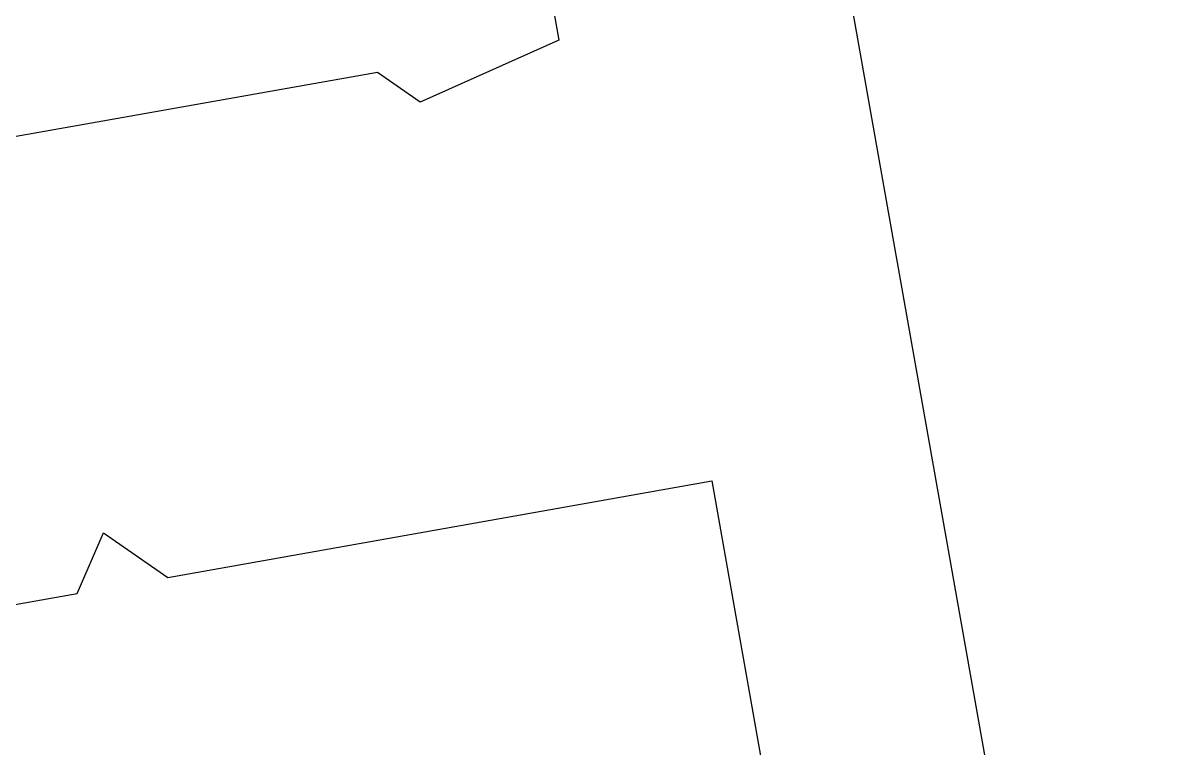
# Model space of a CAD drawing. Header units: millimetres. Extents: x -65527 to 8894748, y -37603 to 223697.
# Drawn here: x -31370.56 to -31362.98, y 101134.39 to 101139.19 of the extents above; entities that cross this region are included whole.
import ezdxf

# ---------------------------------------------------------------- set-up
doc = ezdxf.new("R2010")
doc.units = ezdxf.units.MM
doc.header["$LTSCALE"] = 10
doc.layers.add('Архитектура', color=251, linetype='Continuous')

msp = doc.modelspace()

# ---------------------------------------------------------------- linework, layer by layer
at = {"layer": 'Архитектура', "lineweight": 25, "transparency": 33554684}
for points in [[(-31363.5173, 101130.5307), (-31380.7946, 101228.0124), (-31381.9252, 101228.8026), (-31443.0107, 101217.976)], [(-31363.5173, 101130.5307), (-31380.7946, 101228.0124), (-31381.9252, 101228.8026), (-31443.0107, 101217.976)], [(-31363.5173, 101130.5307), (-31380.7946, 101228.0124), (-31381.9252, 101228.8026), (-31443.0107, 101217.976)], [(-31363.5173, 101130.5307), (-31380.7946, 101228.0124), (-31381.9252, 101228.8026), (-31443.0107, 101217.976)], [(-31363.5173, 101130.5307), (-31380.7946, 101228.0124), (-31381.9252, 101228.8026), (-31443.0107, 101217.976)], [(-31363.5173, 101130.5307), (-31380.7946, 101228.0124), (-31381.9252, 101228.8026), (-31443.0107, 101217.976)], [(-31363.5173, 101130.5307), (-31380.7946, 101228.0124), (-31381.9252, 101228.8026), (-31443.0107, 101217.976)], [(-31363.5173, 101130.5307), (-31380.7946, 101228.0124), (-31381.9252, 101228.8026), (-31443.0107, 101217.976)], [(-31363.5173, 101130.5307), (-31380.7946, 101228.0124), (-31381.9252, 101228.8026), (-31443.0107, 101217.976)], [(-31363.5173, 101130.5307), (-31380.7946, 101228.0124), (-31381.9252, 101228.8026), (-31443.0107, 101217.976)], [(-31363.5173, 101130.5307), (-31380.7946, 101228.0124), (-31381.9252, 101228.8026), (-31443.0107, 101217.976)], [(-31363.5173, 101130.5307), (-31380.7946, 101228.0124), (-31381.9252, 101228.8026), (-31443.0107, 101217.976)], [(-31363.5173, 101130.5307), (-31380.7946, 101228.0124), (-31381.9252, 101228.8026), (-31443.0107, 101217.976)], [(-31363.5173, 101130.5307), (-31380.7946, 101228.0124), (-31381.9252, 101228.8026), (-31443.0107, 101217.976)], [(-31363.5173, 101130.5307), (-31380.7946, 101228.0124), (-31381.9252, 101228.8026), (-31443.0107, 101217.976)], [(-31363.5173, 101130.5307), (-31380.7946, 101228.0124), (-31381.9252, 101228.8026), (-31443.0107, 101217.976)], [(-31363.5173, 101130.5307), (-31380.7946, 101228.0124), (-31381.9252, 101228.8026), (-31443.0107, 101217.976)], [(-31363.5173, 101130.5307), (-31380.7946, 101228.0124), (-31381.9252, 101228.8026), (-31443.0107, 101217.976)], [(-31363.5173, 101130.5307), (-31380.7946, 101228.0124), (-31381.9252, 101228.8026), (-31443.0107, 101217.976)], [(-31363.5173, 101130.5307), (-31380.7946, 101228.0124), (-31381.9252, 101228.8026), (-31443.0107, 101217.976)], [(-31363.5173, 101130.5307), (-31380.7946, 101228.0124), (-31381.9252, 101228.8026), (-31443.0107, 101217.976)], [(-31363.5173, 101130.5307), (-31380.7946, 101228.0124), (-31381.9252, 101228.8026), (-31443.0107, 101217.976)], [(-31363.5173, 101130.5307), (-31380.7946, 101228.0124), (-31381.9252, 101228.8026), (-31443.0107, 101217.976)], [(-31363.5173, 101130.5307), (-31380.7946, 101228.0124), (-31381.9252, 101228.8026), (-31443.0107, 101217.976)], [(-31363.5173, 101130.5307), (-31380.7946, 101228.0124), (-31381.9252, 101228.8026), (-31443.0107, 101217.976)], [(-31363.5173, 101130.5307), (-31380.7946, 101228.0124), (-31381.9252, 101228.8026), (-31443.0107, 101217.976)], [(-31363.5173, 101130.5307), (-31380.7946, 101228.0124), (-31381.9252, 101228.8026), (-31443.0107, 101217.976)], [(-31363.5173, 101130.5307), (-31380.7946, 101228.0124), (-31381.9252, 101228.8026), (-31443.0107, 101217.976)], [(-31363.5173, 101130.5307), (-31380.7946, 101228.0124), (-31381.9252, 101228.8026), (-31443.0107, 101217.976)], [(-31363.5173, 101130.5307), (-31380.7946, 101228.0124), (-31381.9252, 101228.8026), (-31443.0107, 101217.976)], [(-31363.5173, 101130.5307), (-31380.7946, 101228.0124), (-31381.9252, 101228.8026), (-31443.0107, 101217.976)], [(-31363.5173, 101130.5307), (-31380.7946, 101228.0124), (-31381.9252, 101228.8026), (-31443.0107, 101217.976)], [(-31363.5173, 101130.5307), (-31380.7946, 101228.0124), (-31381.9252, 101228.8026), (-31443.0107, 101217.976)], [(-31363.5173, 101130.5307), (-31380.7946, 101228.0124), (-31381.9252, 101228.8026), (-31443.0107, 101217.976)], [(-31363.5173, 101130.5307), (-31380.7946, 101228.0124), (-31381.9252, 101228.8026), (-31443.0107, 101217.976)], [(-31363.5173, 101130.5307), (-31380.7946, 101228.0124), (-31381.9252, 101228.8026), (-31443.0107, 101217.976)], [(-31363.5173, 101130.5307), (-31380.7946, 101228.0124), (-31381.9252, 101228.8026), (-31443.0107, 101217.976)], [(-31363.5173, 101130.5307), (-31380.7946, 101228.0124), (-31381.9252, 101228.8026), (-31443.0107, 101217.976)], [(-31363.5173, 101130.5307), (-31380.7946, 101228.0124), (-31381.9252, 101228.8026), (-31443.0107, 101217.976)], [(-31363.5173, 101130.5307), (-31380.7946, 101228.0124), (-31381.9252, 101228.8026), (-31443.0107, 101217.976)], [(-31363.5173, 101130.5307), (-31380.7946, 101228.0124), (-31381.9252, 101228.8026), (-31443.0107, 101217.976)], [(-31363.5173, 101130.5307), (-31380.7946, 101228.0124), (-31381.9252, 101228.8026), (-31443.0107, 101217.976)], [(-31363.5173, 101130.5307), (-31380.7946, 101228.0124), (-31381.9252, 101228.8026), (-31443.0107, 101217.976)], [(-31363.5173, 101130.5307), (-31380.7946, 101228.0124), (-31381.9252, 101228.8026), (-31443.0107, 101217.976)], [(-31363.5173, 101130.5307), (-31380.7946, 101228.0124), (-31381.9252, 101228.8026), (-31443.0107, 101217.976)], [(-31363.5173, 101130.5307), (-31380.7946, 101228.0124), (-31381.9252, 101228.8026), (-31443.0107, 101217.976)], [(-31363.5173, 101130.5307), (-31380.7946, 101228.0124), (-31381.9252, 101228.8026), (-31443.0107, 101217.976)], [(-31363.5173, 101130.5307), (-31380.7946, 101228.0124), (-31381.9252, 101228.8026), (-31443.0107, 101217.976)], [(-31363.5173, 101130.5307), (-31380.7946, 101228.0124), (-31381.9252, 101228.8026), (-31443.0107, 101217.976)], [(-31363.5173, 101130.5307), (-31380.7946, 101228.0124), (-31381.9252, 101228.8026), (-31443.0107, 101217.976)], [(-31363.5173, 101130.5307), (-31380.7946, 101228.0124), (-31381.9252, 101228.8026), (-31443.0107, 101217.976)], [(-31363.5173, 101130.5307), (-31380.7946, 101228.0124), (-31381.9252, 101228.8026), (-31443.0107, 101217.976)], [(-31363.5173, 101130.5307), (-31380.7946, 101228.0124), (-31381.9252, 101228.8026), (-31443.0107, 101217.976)], [(-31363.5173, 101130.5307), (-31380.7946, 101228.0124), (-31381.9252, 101228.8026), (-31443.0107, 101217.976)], [(-31363.5173, 101130.5307), (-31380.7946, 101228.0124), (-31381.9252, 101228.8026), (-31443.0107, 101217.976)], [(-31363.5173, 101130.5307), (-31380.7946, 101228.0124), (-31381.9252, 101228.8026), (-31443.0107, 101217.976)], [(-31363.5173, 101130.5307), (-31380.7946, 101228.0124), (-31381.9252, 101228.8026), (-31443.0107, 101217.976)], [(-31363.5173, 101130.5307), (-31380.7946, 101228.0124), (-31381.9252, 101228.8026), (-31443.0107, 101217.976)], [(-31363.5173, 101130.5307), (-31380.7946, 101228.0124), (-31381.9252, 101228.8026), (-31443.0107, 101217.976)], [(-31363.5173, 101130.5307), (-31380.7946, 101228.0124), (-31381.9252, 101228.8026), (-31443.0107, 101217.976)], [(-31363.5173, 101130.5307), (-31380.7946, 101228.0124), (-31381.9252, 101228.8026), (-31443.0107, 101217.976)], [(-31363.5173, 101130.5307), (-31380.7946, 101228.0124), (-31381.9252, 101228.8026), (-31443.0107, 101217.976)], [(-31363.5173, 101130.5307), (-31380.7946, 101228.0124), (-31381.9252, 101228.8026), (-31443.0107, 101217.976)], [(-31363.5173, 101130.5307), (-31380.7946, 101228.0124), (-31381.9252, 101228.8026), (-31443.0107, 101217.976)], [(-31363.5173, 101130.5307), (-31380.7946, 101228.0124), (-31381.9252, 101228.8026), (-31443.0107, 101217.976)], [(-31363.5173, 101130.5307), (-31380.7946, 101228.0124), (-31381.9252, 101228.8026), (-31443.0107, 101217.976)], [(-31363.5173, 101130.5307), (-31380.7946, 101228.0124), (-31381.9252, 101228.8026), (-31443.0107, 101217.976)], [(-31363.5173, 101130.5307), (-31380.7946, 101228.0124), (-31381.9252, 101228.8026), (-31443.0107, 101217.976)], [(-31363.5173, 101130.5307), (-31380.7946, 101228.0124), (-31381.9252, 101228.8026), (-31443.0107, 101217.976)], [(-31363.5173, 101130.5307), (-31380.7946, 101228.0124), (-31381.9252, 101228.8026), (-31443.0107, 101217.976)], [(-31363.5173, 101130.5307), (-31380.7946, 101228.0124), (-31381.9252, 101228.8026), (-31443.0107, 101217.976)], [(-31363.5173, 101130.5307), (-31380.7946, 101228.0124), (-31381.9252, 101228.8026), (-31443.0107, 101217.976)], [(-31363.5173, 101130.5307), (-31380.7946, 101228.0124), (-31381.9252, 101228.8026), (-31443.0107, 101217.976)], [(-31363.5173, 101130.5307), (-31380.7946, 101228.0124), (-31381.9252, 101228.8026), (-31443.0107, 101217.976)], [(-31363.5173, 101130.5307), (-31380.7946, 101228.0124), (-31381.9252, 101228.8026), (-31443.0107, 101217.976)], [(-31363.5173, 101130.5307), (-31380.7946, 101228.0124), (-31381.9252, 101228.8026), (-31443.0107, 101217.976)], [(-31363.5173, 101130.5307), (-31380.7946, 101228.0124), (-31381.9252, 101228.8026), (-31443.0107, 101217.976)], [(-31363.5173, 101130.5307), (-31380.7946, 101228.0124), (-31381.9252, 101228.8026), (-31443.0107, 101217.976)], [(-31363.5173, 101130.5307), (-31380.7946, 101228.0124), (-31381.9252, 101228.8026), (-31443.0107, 101217.976)], [(-31363.5173, 101130.5307), (-31380.7946, 101228.0124), (-31381.9252, 101228.8026), (-31443.0107, 101217.976)], [(-31363.5173, 101130.5307), (-31380.7946, 101228.0124), (-31381.9252, 101228.8026), (-31443.0107, 101217.976)], [(-31363.5173, 101130.5307), (-31380.7946, 101228.0124), (-31381.9252, 101228.8026), (-31443.0107, 101217.976)], [(-31363.5173, 101130.5307), (-31380.7946, 101228.0124), (-31381.9252, 101228.8026), (-31443.0107, 101217.976)], [(-31363.5173, 101130.5307), (-31380.7946, 101228.0124), (-31381.9252, 101228.8026), (-31443.0107, 101217.976)], [(-31363.5173, 101130.5307), (-31380.7946, 101228.0124), (-31381.9252, 101228.8026), (-31443.0107, 101217.976)], [(-31387.1832, 101109.3725), (-31392.375, 101138.665), (-31391.5847, 101139.7956), (-31368.8454, 101143.8259), (-31367.7148, 101143.0358), (-31367.0126, 101139.074), (-31367.9305, 101138.6637), (-31368.2131, 101138.8613), (-31372.7751, 101138.0527), (-31372.8738, 101137.9114), (-31374.977, 101135.8051), (-31375.3645, 101134.4982), (-31374.3219, 101128.6157)], [(-31387.1832, 101109.3725), (-31392.375, 101138.665), (-31391.5847, 101139.7956), (-31368.8454, 101143.8259), (-31367.7148, 101143.0358), (-31367.0126, 101139.074), (-31367.9305, 101138.6637), (-31368.2131, 101138.8613), (-31372.7751, 101138.0527), (-31372.8738, 101137.9114), (-31374.977, 101135.8051), (-31375.3645, 101134.4982), (-31374.3219, 101128.6157)], [(-31387.1832, 101109.3725), (-31392.375, 101138.665), (-31391.5847, 101139.7956), (-31368.8454, 101143.8259), (-31367.7148, 101143.0358), (-31367.0126, 101139.074), (-31367.9305, 101138.6637), (-31368.2131, 101138.8613), (-31372.7751, 101138.0527), (-31372.8738, 101137.9114), (-31374.977, 101135.8051), (-31375.3645, 101134.4982), (-31374.3219, 101128.6157)], [(-31387.1832, 101109.3725), (-31392.375, 101138.665), (-31391.5847, 101139.7956), (-31368.8454, 101143.8259), (-31367.7148, 101143.0358), (-31367.0126, 101139.074), (-31367.9305, 101138.6637), (-31368.2131, 101138.8613), (-31372.7751, 101138.0527), (-31372.8738, 101137.9114), (-31374.977, 101135.8051), (-31375.3645, 101134.4982), (-31374.3219, 101128.6157)], [(-31387.1832, 101109.3725), (-31392.375, 101138.665), (-31391.5847, 101139.7956), (-31368.8454, 101143.8259), (-31367.7148, 101143.0358), (-31367.0126, 101139.074), (-31367.9305, 101138.6637), (-31368.2131, 101138.8613), (-31372.7751, 101138.0527), (-31372.8738, 101137.9114), (-31374.977, 101135.8051), (-31375.3645, 101134.4982), (-31374.3219, 101128.6157)], [(-31387.1832, 101109.3725), (-31392.375, 101138.665), (-31391.5847, 101139.7956), (-31368.8454, 101143.8259), (-31367.7148, 101143.0358), (-31367.0126, 101139.074), (-31367.9305, 101138.6637), (-31368.2131, 101138.8613), (-31372.7751, 101138.0527), (-31372.8738, 101137.9114), (-31374.977, 101135.8051), (-31375.3645, 101134.4982), (-31374.3219, 101128.6157)], [(-31387.1832, 101109.3725), (-31392.375, 101138.665), (-31391.5847, 101139.7956), (-31368.8454, 101143.8259), (-31367.7148, 101143.0358), (-31367.0126, 101139.074), (-31367.9305, 101138.6637), (-31368.2131, 101138.8613), (-31372.7751, 101138.0527), (-31372.8738, 101137.9114), (-31374.977, 101135.8051), (-31375.3645, 101134.4982), (-31374.3219, 101128.6157)], [(-31387.1832, 101109.3725), (-31392.375, 101138.665), (-31391.5847, 101139.7956), (-31368.8454, 101143.8259), (-31367.7148, 101143.0358), (-31367.0126, 101139.074), (-31367.9305, 101138.6637), (-31368.2131, 101138.8613), (-31372.7751, 101138.0527), (-31372.8738, 101137.9114), (-31374.977, 101135.8051), (-31375.3645, 101134.4982), (-31374.3219, 101128.6157)], [(-31387.1832, 101109.3725), (-31392.375, 101138.665), (-31391.5847, 101139.7956), (-31368.8454, 101143.8259), (-31367.7148, 101143.0358), (-31367.0126, 101139.074), (-31367.9305, 101138.6637), (-31368.2131, 101138.8613), (-31372.7751, 101138.0527), (-31372.8738, 101137.9114), (-31374.977, 101135.8051), (-31375.3645, 101134.4982), (-31374.3219, 101128.6157)], [(-31387.1832, 101109.3725), (-31392.375, 101138.665), (-31391.5847, 101139.7956), (-31368.8454, 101143.8259), (-31367.7148, 101143.0358), (-31367.0126, 101139.074), (-31367.9305, 101138.6637), (-31368.2131, 101138.8613), (-31372.7751, 101138.0527), (-31372.8738, 101137.9114), (-31374.977, 101135.8051), (-31375.3645, 101134.4982), (-31374.3219, 101128.6157)], [(-31387.1832, 101109.3725), (-31392.375, 101138.665), (-31391.5847, 101139.7956), (-31368.8454, 101143.8259), (-31367.7148, 101143.0358), (-31367.0126, 101139.074), (-31367.9305, 101138.6637), (-31368.2131, 101138.8613), (-31372.7751, 101138.0527), (-31372.8738, 101137.9114), (-31374.977, 101135.8051), (-31375.3645, 101134.4982), (-31374.3219, 101128.6157)], [(-31387.1832, 101109.3725), (-31392.375, 101138.665), (-31391.5847, 101139.7956), (-31368.8454, 101143.8259), (-31367.7148, 101143.0358), (-31367.0126, 101139.074), (-31367.9305, 101138.6637), (-31368.2131, 101138.8613), (-31372.7751, 101138.0527), (-31372.8738, 101137.9114), (-31374.977, 101135.8051), (-31375.3645, 101134.4982), (-31374.3219, 101128.6157)], [(-31387.1832, 101109.3725), (-31392.375, 101138.665), (-31391.5847, 101139.7956), (-31368.8454, 101143.8259), (-31367.7148, 101143.0358), (-31367.0126, 101139.074), (-31367.9305, 101138.6637), (-31368.2131, 101138.8613), (-31372.7751, 101138.0527), (-31372.8738, 101137.9114), (-31374.977, 101135.8051), (-31375.3645, 101134.4982), (-31374.3219, 101128.6157)], [(-31387.1832, 101109.3725), (-31392.375, 101138.665), (-31391.5847, 101139.7956), (-31368.8454, 101143.8259), (-31367.7148, 101143.0358), (-31367.0126, 101139.074), (-31367.9305, 101138.6637), (-31368.2131, 101138.8613), (-31372.7751, 101138.0527), (-31372.8738, 101137.9114), (-31374.977, 101135.8051), (-31375.3645, 101134.4982), (-31374.3219, 101128.6157)], [(-31387.1832, 101109.3725), (-31392.375, 101138.665), (-31391.5847, 101139.7956), (-31368.8454, 101143.8259), (-31367.7148, 101143.0358), (-31367.0126, 101139.074), (-31367.9305, 101138.6637), (-31368.2131, 101138.8613), (-31372.7751, 101138.0527), (-31372.8738, 101137.9114), (-31374.977, 101135.8051), (-31375.3645, 101134.4982), (-31374.3219, 101128.6157)], [(-31387.1832, 101109.3725), (-31392.375, 101138.665), (-31391.5847, 101139.7956), (-31368.8454, 101143.8259), (-31367.7148, 101143.0358), (-31367.0126, 101139.074), (-31367.9305, 101138.6637), (-31368.2131, 101138.8613), (-31372.7751, 101138.0527), (-31372.8738, 101137.9114), (-31374.977, 101135.8051), (-31375.3645, 101134.4982), (-31374.3219, 101128.6157)], [(-31387.1832, 101109.3725), (-31392.375, 101138.665), (-31391.5847, 101139.7956), (-31368.8454, 101143.8259), (-31367.7148, 101143.0358), (-31367.0126, 101139.074), (-31367.9305, 101138.6637), (-31368.2131, 101138.8613), (-31372.7751, 101138.0527), (-31372.8738, 101137.9114), (-31374.977, 101135.8051), (-31375.3645, 101134.4982), (-31374.3219, 101128.6157)], [(-31387.1832, 101109.3725), (-31392.375, 101138.665), (-31391.5847, 101139.7956), (-31368.8454, 101143.8259), (-31367.7148, 101143.0358), (-31367.0126, 101139.074), (-31367.9305, 101138.6637), (-31368.2131, 101138.8613), (-31372.7751, 101138.0527), (-31372.8738, 101137.9114), (-31374.977, 101135.8051), (-31375.3645, 101134.4982), (-31374.3219, 101128.6157)], [(-31387.1832, 101109.3725), (-31392.375, 101138.665), (-31391.5847, 101139.7956), (-31368.8454, 101143.8259), (-31367.7148, 101143.0358), (-31367.0126, 101139.074), (-31367.9305, 101138.6637), (-31368.2131, 101138.8613), (-31372.7751, 101138.0527), (-31372.8738, 101137.9114), (-31374.977, 101135.8051), (-31375.3645, 101134.4982), (-31374.3219, 101128.6157)], [(-31387.1832, 101109.3725), (-31392.375, 101138.665), (-31391.5847, 101139.7956), (-31368.8454, 101143.8259), (-31367.7148, 101143.0358), (-31367.0126, 101139.074), (-31367.9305, 101138.6637), (-31368.2131, 101138.8613), (-31372.7751, 101138.0527), (-31372.8738, 101137.9114), (-31374.977, 101135.8051), (-31375.3645, 101134.4982), (-31374.3219, 101128.6157)], [(-31387.1832, 101109.3725), (-31392.375, 101138.665), (-31391.5847, 101139.7956), (-31368.8454, 101143.8259), (-31367.7148, 101143.0358), (-31367.0126, 101139.074), (-31367.9305, 101138.6637), (-31368.2131, 101138.8613), (-31372.7751, 101138.0527), (-31372.8738, 101137.9114), (-31374.977, 101135.8051), (-31375.3645, 101134.4982), (-31374.3219, 101128.6157)], [(-31387.1832, 101109.3725), (-31392.375, 101138.665), (-31391.5847, 101139.7956), (-31368.8454, 101143.8259), (-31367.7148, 101143.0358), (-31367.0126, 101139.074), (-31367.9305, 101138.6637), (-31368.2131, 101138.8613), (-31372.7751, 101138.0527), (-31372.8738, 101137.9114), (-31374.977, 101135.8051), (-31375.3645, 101134.4982), (-31374.3219, 101128.6157)], [(-31387.1832, 101109.3725), (-31392.375, 101138.665), (-31391.5847, 101139.7956), (-31368.8454, 101143.8259), (-31367.7148, 101143.0358), (-31367.0126, 101139.074), (-31367.9305, 101138.6637), (-31368.2131, 101138.8613), (-31372.7751, 101138.0527), (-31372.8738, 101137.9114), (-31374.977, 101135.8051), (-31375.3645, 101134.4982), (-31374.3219, 101128.6157)], [(-31387.1832, 101109.3725), (-31392.375, 101138.665), (-31391.5847, 101139.7956), (-31368.8454, 101143.8259), (-31367.7148, 101143.0358), (-31367.0126, 101139.074), (-31367.9305, 101138.6637), (-31368.2131, 101138.8613), (-31372.7751, 101138.0527), (-31372.8738, 101137.9114), (-31374.977, 101135.8051), (-31375.3645, 101134.4982), (-31374.3219, 101128.6157)], [(-31387.1832, 101109.3725), (-31392.375, 101138.665), (-31391.5847, 101139.7956), (-31368.8454, 101143.8259), (-31367.7148, 101143.0358), (-31367.0126, 101139.074), (-31367.9305, 101138.6637), (-31368.2131, 101138.8613), (-31372.7751, 101138.0527), (-31372.8738, 101137.9114), (-31374.977, 101135.8051), (-31375.3645, 101134.4982), (-31374.3219, 101128.6157)], [(-31387.1832, 101109.3725), (-31392.375, 101138.665), (-31391.5847, 101139.7956), (-31368.8454, 101143.8259), (-31367.7148, 101143.0358), (-31367.0126, 101139.074), (-31367.9305, 101138.6637), (-31368.2131, 101138.8613), (-31372.7751, 101138.0527), (-31372.8738, 101137.9114), (-31374.977, 101135.8051), (-31375.3645, 101134.4982), (-31374.3219, 101128.6157)], [(-31387.1832, 101109.3725), (-31392.375, 101138.665), (-31391.5847, 101139.7956), (-31368.8454, 101143.8259), (-31367.7148, 101143.0358), (-31367.0126, 101139.074), (-31367.9305, 101138.6637), (-31368.2131, 101138.8613), (-31372.7751, 101138.0527), (-31372.8738, 101137.9114), (-31374.977, 101135.8051), (-31375.3645, 101134.4982), (-31374.3219, 101128.6157)], [(-31387.1832, 101109.3725), (-31392.375, 101138.665), (-31391.5847, 101139.7956), (-31368.8454, 101143.8259), (-31367.7148, 101143.0358), (-31367.0126, 101139.074), (-31367.9305, 101138.6637), (-31368.2131, 101138.8613), (-31372.7751, 101138.0527), (-31372.8738, 101137.9114), (-31374.977, 101135.8051), (-31375.3645, 101134.4982), (-31374.3219, 101128.6157)], [(-31387.1832, 101109.3725), (-31392.375, 101138.665), (-31391.5847, 101139.7956), (-31368.8454, 101143.8259), (-31367.7148, 101143.0358), (-31367.0126, 101139.074), (-31367.9305, 101138.6637), (-31368.2131, 101138.8613), (-31372.7751, 101138.0527), (-31372.8738, 101137.9114), (-31374.977, 101135.8051), (-31375.3645, 101134.4982), (-31374.3219, 101128.6157)], [(-31387.1832, 101109.3725), (-31392.375, 101138.665), (-31391.5847, 101139.7956), (-31368.8454, 101143.8259), (-31367.7148, 101143.0358), (-31367.0126, 101139.074), (-31367.9305, 101138.6637), (-31368.2131, 101138.8613), (-31372.7751, 101138.0527), (-31372.8738, 101137.9114), (-31374.977, 101135.8051), (-31375.3645, 101134.4982), (-31374.3219, 101128.6157)], [(-31387.1832, 101109.3725), (-31392.375, 101138.665), (-31391.5847, 101139.7956), (-31368.8454, 101143.8259), (-31367.7148, 101143.0358), (-31367.0126, 101139.074), (-31367.9305, 101138.6637), (-31368.2131, 101138.8613), (-31372.7751, 101138.0527), (-31372.8738, 101137.9114), (-31374.977, 101135.8051), (-31375.3645, 101134.4982), (-31374.3219, 101128.6157)], [(-31387.1832, 101109.3725), (-31392.375, 101138.665), (-31391.5847, 101139.7956), (-31368.8454, 101143.8259), (-31367.7148, 101143.0358), (-31367.0126, 101139.074), (-31367.9305, 101138.6637), (-31368.2131, 101138.8613), (-31372.7751, 101138.0527), (-31372.8738, 101137.9114), (-31374.977, 101135.8051), (-31375.3645, 101134.4982), (-31374.3219, 101128.6157)], [(-31387.1832, 101109.3725), (-31392.375, 101138.665), (-31391.5847, 101139.7956), (-31368.8454, 101143.8259), (-31367.7148, 101143.0358), (-31367.0126, 101139.074), (-31367.9305, 101138.6637), (-31368.2131, 101138.8613), (-31372.7751, 101138.0527), (-31372.8738, 101137.9114), (-31374.977, 101135.8051), (-31375.3645, 101134.4982), (-31374.3219, 101128.6157)], [(-31387.1832, 101109.3725), (-31392.375, 101138.665), (-31391.5847, 101139.7956), (-31368.8454, 101143.8259), (-31367.7148, 101143.0358), (-31367.0126, 101139.074), (-31367.9305, 101138.6637), (-31368.2131, 101138.8613), (-31372.7751, 101138.0527), (-31372.8738, 101137.9114), (-31374.977, 101135.8051), (-31375.3645, 101134.4982), (-31374.3219, 101128.6157)], [(-31387.1832, 101109.3725), (-31392.375, 101138.665), (-31391.5847, 101139.7956), (-31368.8454, 101143.8259), (-31367.7148, 101143.0358), (-31367.0126, 101139.074), (-31367.9305, 101138.6637), (-31368.2131, 101138.8613), (-31372.7751, 101138.0527), (-31372.8738, 101137.9114), (-31374.977, 101135.8051), (-31375.3645, 101134.4982), (-31374.3219, 101128.6157)], [(-31387.1832, 101109.3725), (-31392.375, 101138.665), (-31391.5847, 101139.7956), (-31368.8454, 101143.8259), (-31367.7148, 101143.0358), (-31367.0126, 101139.074), (-31367.9305, 101138.6637), (-31368.2131, 101138.8613), (-31372.7751, 101138.0527), (-31372.8738, 101137.9114), (-31374.977, 101135.8051), (-31375.3645, 101134.4982), (-31374.3219, 101128.6157)], [(-31387.1832, 101109.3725), (-31392.375, 101138.665), (-31391.5847, 101139.7956), (-31368.8454, 101143.8259), (-31367.7148, 101143.0358), (-31367.0126, 101139.074), (-31367.9305, 101138.6637), (-31368.2131, 101138.8613), (-31372.7751, 101138.0527), (-31372.8738, 101137.9114), (-31374.977, 101135.8051), (-31375.3645, 101134.4982), (-31374.3219, 101128.6157)], [(-31387.1832, 101109.3725), (-31392.375, 101138.665), (-31391.5847, 101139.7956), (-31368.8454, 101143.8259), (-31367.7148, 101143.0358), (-31367.0126, 101139.074), (-31367.9305, 101138.6637), (-31368.2131, 101138.8613), (-31372.7751, 101138.0527), (-31372.8738, 101137.9114), (-31374.977, 101135.8051), (-31375.3645, 101134.4982), (-31374.3219, 101128.6157)], [(-31387.1832, 101109.3725), (-31392.375, 101138.665), (-31391.5847, 101139.7956), (-31368.8454, 101143.8259), (-31367.7148, 101143.0358), (-31367.0126, 101139.074), (-31367.9305, 101138.6637), (-31368.2131, 101138.8613), (-31372.7751, 101138.0527), (-31372.8738, 101137.9114), (-31374.977, 101135.8051), (-31375.3645, 101134.4982), (-31374.3219, 101128.6157)], [(-31387.1832, 101109.3725), (-31392.375, 101138.665), (-31391.5847, 101139.7956), (-31368.8454, 101143.8259), (-31367.7148, 101143.0358), (-31367.0126, 101139.074), (-31367.9305, 101138.6637), (-31368.2131, 101138.8613), (-31372.7751, 101138.0527), (-31372.8738, 101137.9114), (-31374.977, 101135.8051), (-31375.3645, 101134.4982), (-31374.3219, 101128.6157)], [(-31387.1832, 101109.3725), (-31392.375, 101138.665), (-31391.5847, 101139.7956), (-31368.8454, 101143.8259), (-31367.7148, 101143.0358), (-31367.0126, 101139.074), (-31367.9305, 101138.6637), (-31368.2131, 101138.8613), (-31372.7751, 101138.0527), (-31372.8738, 101137.9114), (-31374.977, 101135.8051), (-31375.3645, 101134.4982), (-31374.3219, 101128.6157)], [(-31387.1832, 101109.3725), (-31392.375, 101138.665), (-31391.5847, 101139.7956), (-31368.8454, 101143.8259), (-31367.7148, 101143.0358), (-31367.0126, 101139.074), (-31367.9305, 101138.6637), (-31368.2131, 101138.8613), (-31372.7751, 101138.0527), (-31372.8738, 101137.9114), (-31374.977, 101135.8051), (-31375.3645, 101134.4982), (-31374.3219, 101128.6157)], [(-31387.1832, 101109.3725), (-31392.375, 101138.665), (-31391.5847, 101139.7956), (-31368.8454, 101143.8259), (-31367.7148, 101143.0358), (-31367.0126, 101139.074), (-31367.9305, 101138.6637), (-31368.2131, 101138.8613), (-31372.7751, 101138.0527), (-31372.8738, 101137.9114), (-31374.977, 101135.8051), (-31375.3645, 101134.4982), (-31374.3219, 101128.6157)], [(-31387.1832, 101109.3725), (-31392.375, 101138.665), (-31391.5847, 101139.7956), (-31368.8454, 101143.8259), (-31367.7148, 101143.0358), (-31367.0126, 101139.074), (-31367.9305, 101138.6637), (-31368.2131, 101138.8613), (-31372.7751, 101138.0527), (-31372.8738, 101137.9114), (-31374.977, 101135.8051), (-31375.3645, 101134.4982), (-31374.3219, 101128.6157)], [(-31387.1832, 101109.3725), (-31392.375, 101138.665), (-31391.5847, 101139.7956), (-31368.8454, 101143.8259), (-31367.7148, 101143.0358), (-31367.0126, 101139.074), (-31367.9305, 101138.6637), (-31368.2131, 101138.8613), (-31372.7751, 101138.0527), (-31372.8738, 101137.9114), (-31374.977, 101135.8051), (-31375.3645, 101134.4982), (-31374.3219, 101128.6157)], [(-31387.1832, 101109.3725), (-31392.375, 101138.665), (-31391.5847, 101139.7956), (-31368.8454, 101143.8259), (-31367.7148, 101143.0358), (-31367.0126, 101139.074), (-31367.9305, 101138.6637), (-31368.2131, 101138.8613), (-31372.7751, 101138.0527), (-31372.8738, 101137.9114), (-31374.977, 101135.8051), (-31375.3645, 101134.4982), (-31374.3219, 101128.6157)], [(-31387.1832, 101109.3725), (-31392.375, 101138.665), (-31391.5847, 101139.7956), (-31368.8454, 101143.8259), (-31367.7148, 101143.0358), (-31367.0126, 101139.074), (-31367.9305, 101138.6637), (-31368.2131, 101138.8613), (-31372.7751, 101138.0527), (-31372.8738, 101137.9114), (-31374.977, 101135.8051), (-31375.3645, 101134.4982), (-31374.3219, 101128.6157)], [(-31387.1832, 101109.3725), (-31392.375, 101138.665), (-31391.5847, 101139.7956), (-31368.8454, 101143.8259), (-31367.7148, 101143.0358), (-31367.0126, 101139.074), (-31367.9305, 101138.6637), (-31368.2131, 101138.8613), (-31372.7751, 101138.0527), (-31372.8738, 101137.9114), (-31374.977, 101135.8051), (-31375.3645, 101134.4982), (-31374.3219, 101128.6157)], [(-31387.1832, 101109.3725), (-31392.375, 101138.665), (-31391.5847, 101139.7956), (-31368.8454, 101143.8259), (-31367.7148, 101143.0358), (-31367.0126, 101139.074), (-31367.9305, 101138.6637), (-31368.2131, 101138.8613), (-31372.7751, 101138.0527), (-31372.8738, 101137.9114), (-31374.977, 101135.8051), (-31375.3645, 101134.4982), (-31374.3219, 101128.6157)], [(-31387.1832, 101109.3725), (-31392.375, 101138.665), (-31391.5847, 101139.7956), (-31368.8454, 101143.8259), (-31367.7148, 101143.0358), (-31367.0126, 101139.074), (-31367.9305, 101138.6637), (-31368.2131, 101138.8613), (-31372.7751, 101138.0527), (-31372.8738, 101137.9114), (-31374.977, 101135.8051), (-31375.3645, 101134.4982), (-31374.3219, 101128.6157)], [(-31387.1832, 101109.3725), (-31392.375, 101138.665), (-31391.5847, 101139.7956), (-31368.8454, 101143.8259), (-31367.7148, 101143.0358), (-31367.0126, 101139.074), (-31367.9305, 101138.6637), (-31368.2131, 101138.8613), (-31372.7751, 101138.0527), (-31372.8738, 101137.9114), (-31374.977, 101135.8051), (-31375.3645, 101134.4982), (-31374.3219, 101128.6157)], [(-31387.1832, 101109.3725), (-31392.375, 101138.665), (-31391.5847, 101139.7956), (-31368.8454, 101143.8259), (-31367.7148, 101143.0358), (-31367.0126, 101139.074), (-31367.9305, 101138.6637), (-31368.2131, 101138.8613), (-31372.7751, 101138.0527), (-31372.8738, 101137.9114), (-31374.977, 101135.8051), (-31375.3645, 101134.4982), (-31374.3219, 101128.6157)], [(-31387.1832, 101109.3725), (-31392.375, 101138.665), (-31391.5847, 101139.7956), (-31368.8454, 101143.8259), (-31367.7148, 101143.0358), (-31367.0126, 101139.074), (-31367.9305, 101138.6637), (-31368.2131, 101138.8613), (-31372.7751, 101138.0527), (-31372.8738, 101137.9114), (-31374.977, 101135.8051), (-31375.3645, 101134.4982), (-31374.3219, 101128.6157)], [(-31387.1832, 101109.3725), (-31392.375, 101138.665), (-31391.5847, 101139.7956), (-31368.8454, 101143.8259), (-31367.7148, 101143.0358), (-31367.0126, 101139.074), (-31367.9305, 101138.6637), (-31368.2131, 101138.8613), (-31372.7751, 101138.0527), (-31372.8738, 101137.9114), (-31374.977, 101135.8051), (-31375.3645, 101134.4982), (-31374.3219, 101128.6157)], [(-31387.1832, 101109.3725), (-31392.375, 101138.665), (-31391.5847, 101139.7956), (-31368.8454, 101143.8259), (-31367.7148, 101143.0358), (-31367.0126, 101139.074), (-31367.9305, 101138.6637), (-31368.2131, 101138.8613), (-31372.7751, 101138.0527), (-31372.8738, 101137.9114), (-31374.977, 101135.8051), (-31375.3645, 101134.4982), (-31374.3219, 101128.6157)], [(-31387.1832, 101109.3725), (-31392.375, 101138.665), (-31391.5847, 101139.7956), (-31368.8454, 101143.8259), (-31367.7148, 101143.0358), (-31367.0126, 101139.074), (-31367.9305, 101138.6637), (-31368.2131, 101138.8613), (-31372.7751, 101138.0527), (-31372.8738, 101137.9114), (-31374.977, 101135.8051), (-31375.3645, 101134.4982), (-31374.3219, 101128.6157)], [(-31387.1832, 101109.3725), (-31392.375, 101138.665), (-31391.5847, 101139.7956), (-31368.8454, 101143.8259), (-31367.7148, 101143.0358), (-31367.0126, 101139.074), (-31367.9305, 101138.6637), (-31368.2131, 101138.8613), (-31372.7751, 101138.0527), (-31372.8738, 101137.9114), (-31374.977, 101135.8051), (-31375.3645, 101134.4982), (-31374.3219, 101128.6157)], [(-31387.1832, 101109.3725), (-31392.375, 101138.665), (-31391.5847, 101139.7956), (-31368.8454, 101143.8259), (-31367.7148, 101143.0358), (-31367.0126, 101139.074), (-31367.9305, 101138.6637), (-31368.2131, 101138.8613), (-31372.7751, 101138.0527), (-31372.8738, 101137.9114), (-31374.977, 101135.8051), (-31375.3645, 101134.4982), (-31374.3219, 101128.6157)], [(-31387.1832, 101109.3725), (-31392.375, 101138.665), (-31391.5847, 101139.7956), (-31368.8454, 101143.8259), (-31367.7148, 101143.0358), (-31367.0126, 101139.074), (-31367.9305, 101138.6637), (-31368.2131, 101138.8613), (-31372.7751, 101138.0527), (-31372.8738, 101137.9114), (-31374.977, 101135.8051), (-31375.3645, 101134.4982), (-31374.3219, 101128.6157)], [(-31387.1832, 101109.3725), (-31392.375, 101138.665), (-31391.5847, 101139.7956), (-31368.8454, 101143.8259), (-31367.7148, 101143.0358), (-31367.0126, 101139.074), (-31367.9305, 101138.6637), (-31368.2131, 101138.8613), (-31372.7751, 101138.0527), (-31372.8738, 101137.9114), (-31374.977, 101135.8051), (-31375.3645, 101134.4982), (-31374.3219, 101128.6157)], [(-31387.1832, 101109.3725), (-31392.375, 101138.665), (-31391.5847, 101139.7956), (-31368.8454, 101143.8259), (-31367.7148, 101143.0358), (-31367.0126, 101139.074), (-31367.9305, 101138.6637), (-31368.2131, 101138.8613), (-31372.7751, 101138.0527), (-31372.8738, 101137.9114), (-31374.977, 101135.8051), (-31375.3645, 101134.4982), (-31374.3219, 101128.6157)], [(-31387.1832, 101109.3725), (-31392.375, 101138.665), (-31391.5847, 101139.7956), (-31368.8454, 101143.8259), (-31367.7148, 101143.0358), (-31367.0126, 101139.074), (-31367.9305, 101138.6637), (-31368.2131, 101138.8613), (-31372.7751, 101138.0527), (-31372.8738, 101137.9114), (-31374.977, 101135.8051), (-31375.3645, 101134.4982), (-31374.3219, 101128.6157)], [(-31387.1832, 101109.3725), (-31392.375, 101138.665), (-31391.5847, 101139.7956), (-31368.8454, 101143.8259), (-31367.7148, 101143.0358), (-31367.0126, 101139.074), (-31367.9305, 101138.6637), (-31368.2131, 101138.8613), (-31372.7751, 101138.0527), (-31372.8738, 101137.9114), (-31374.977, 101135.8051), (-31375.3645, 101134.4982), (-31374.3219, 101128.6157)], [(-31387.1832, 101109.3725), (-31392.375, 101138.665), (-31391.5847, 101139.7956), (-31368.8454, 101143.8259), (-31367.7148, 101143.0358), (-31367.0126, 101139.074), (-31367.9305, 101138.6637), (-31368.2131, 101138.8613), (-31372.7751, 101138.0527), (-31372.8738, 101137.9114), (-31374.977, 101135.8051), (-31375.3645, 101134.4982), (-31374.3219, 101128.6157)], [(-31387.1832, 101109.3725), (-31392.375, 101138.665), (-31391.5847, 101139.7956), (-31368.8454, 101143.8259), (-31367.7148, 101143.0358), (-31367.0126, 101139.074), (-31367.9305, 101138.6637), (-31368.2131, 101138.8613), (-31372.7751, 101138.0527), (-31372.8738, 101137.9114), (-31374.977, 101135.8051), (-31375.3645, 101134.4982), (-31374.3219, 101128.6157)], [(-31387.1832, 101109.3725), (-31392.375, 101138.665), (-31391.5847, 101139.7956), (-31368.8454, 101143.8259), (-31367.7148, 101143.0358), (-31367.0126, 101139.074), (-31367.9305, 101138.6637), (-31368.2131, 101138.8613), (-31372.7751, 101138.0527), (-31372.8738, 101137.9114), (-31374.977, 101135.8051), (-31375.3645, 101134.4982), (-31374.3219, 101128.6157)], [(-31387.1832, 101109.3725), (-31392.375, 101138.665), (-31391.5847, 101139.7956), (-31368.8454, 101143.8259), (-31367.7148, 101143.0358), (-31367.0126, 101139.074), (-31367.9305, 101138.6637), (-31368.2131, 101138.8613), (-31372.7751, 101138.0527), (-31372.8738, 101137.9114), (-31374.977, 101135.8051), (-31375.3645, 101134.4982), (-31374.3219, 101128.6157)], [(-31387.1832, 101109.3725), (-31392.375, 101138.665), (-31391.5847, 101139.7956), (-31368.8454, 101143.8259), (-31367.7148, 101143.0358), (-31367.0126, 101139.074), (-31367.9305, 101138.6637), (-31368.2131, 101138.8613), (-31372.7751, 101138.0527), (-31372.8738, 101137.9114), (-31374.977, 101135.8051), (-31375.3645, 101134.4982), (-31374.3219, 101128.6157)], [(-31387.1832, 101109.3725), (-31392.375, 101138.665), (-31391.5847, 101139.7956), (-31368.8454, 101143.8259), (-31367.7148, 101143.0358), (-31367.0126, 101139.074), (-31367.9305, 101138.6637), (-31368.2131, 101138.8613), (-31372.7751, 101138.0527), (-31372.8738, 101137.9114), (-31374.977, 101135.8051), (-31375.3645, 101134.4982), (-31374.3219, 101128.6157)], [(-31387.1832, 101109.3725), (-31392.375, 101138.665), (-31391.5847, 101139.7956), (-31368.8454, 101143.8259), (-31367.7148, 101143.0358), (-31367.0126, 101139.074), (-31367.9305, 101138.6637), (-31368.2131, 101138.8613), (-31372.7751, 101138.0527), (-31372.8738, 101137.9114), (-31374.977, 101135.8051), (-31375.3645, 101134.4982), (-31374.3219, 101128.6157)], [(-31387.1832, 101109.3725), (-31392.375, 101138.665), (-31391.5847, 101139.7956), (-31368.8454, 101143.8259), (-31367.7148, 101143.0358), (-31367.0126, 101139.074), (-31367.9305, 101138.6637), (-31368.2131, 101138.8613), (-31372.7751, 101138.0527), (-31372.8738, 101137.9114), (-31374.977, 101135.8051), (-31375.3645, 101134.4982), (-31374.3219, 101128.6157)], [(-31387.1832, 101109.3725), (-31392.375, 101138.665), (-31391.5847, 101139.7956), (-31368.8454, 101143.8259), (-31367.7148, 101143.0358), (-31367.0126, 101139.074), (-31367.9305, 101138.6637), (-31368.2131, 101138.8613), (-31372.7751, 101138.0527), (-31372.8738, 101137.9114), (-31374.977, 101135.8051), (-31375.3645, 101134.4982), (-31374.3219, 101128.6157)], [(-31387.1832, 101109.3725), (-31392.375, 101138.665), (-31391.5847, 101139.7956), (-31368.8454, 101143.8259), (-31367.7148, 101143.0358), (-31367.0126, 101139.074), (-31367.9305, 101138.6637), (-31368.2131, 101138.8613), (-31372.7751, 101138.0527), (-31372.8738, 101137.9114), (-31374.977, 101135.8051), (-31375.3645, 101134.4982), (-31374.3219, 101128.6157)], [(-31387.1832, 101109.3725), (-31392.375, 101138.665), (-31391.5847, 101139.7956), (-31368.8454, 101143.8259), (-31367.7148, 101143.0358), (-31367.0126, 101139.074), (-31367.9305, 101138.6637), (-31368.2131, 101138.8613), (-31372.7751, 101138.0527), (-31372.8738, 101137.9114), (-31374.977, 101135.8051), (-31375.3645, 101134.4982), (-31374.3219, 101128.6157)], [(-31387.1832, 101109.3725), (-31392.375, 101138.665), (-31391.5847, 101139.7956), (-31368.8454, 101143.8259), (-31367.7148, 101143.0358), (-31367.0126, 101139.074), (-31367.9305, 101138.6637), (-31368.2131, 101138.8613), (-31372.7751, 101138.0527), (-31372.8738, 101137.9114), (-31374.977, 101135.8051), (-31375.3645, 101134.4982), (-31374.3219, 101128.6157)], [(-31387.1832, 101109.3725), (-31392.375, 101138.665), (-31391.5847, 101139.7956), (-31368.8454, 101143.8259), (-31367.7148, 101143.0358), (-31367.0126, 101139.074), (-31367.9305, 101138.6637), (-31368.2131, 101138.8613), (-31372.7751, 101138.0527), (-31372.8738, 101137.9114), (-31374.977, 101135.8051), (-31375.3645, 101134.4982), (-31374.3219, 101128.6157)], [(-31387.1832, 101109.3725), (-31392.375, 101138.665), (-31391.5847, 101139.7956), (-31368.8454, 101143.8259), (-31367.7148, 101143.0358), (-31367.0126, 101139.074), (-31367.9305, 101138.6637), (-31368.2131, 101138.8613), (-31372.7751, 101138.0527), (-31372.8738, 101137.9114), (-31374.977, 101135.8051), (-31375.3645, 101134.4982), (-31374.3219, 101128.6157)], [(-31387.1832, 101109.3725), (-31392.375, 101138.665), (-31391.5847, 101139.7956), (-31368.8454, 101143.8259), (-31367.7148, 101143.0358), (-31367.0126, 101139.074), (-31367.9305, 101138.6637), (-31368.2131, 101138.8613), (-31372.7751, 101138.0527), (-31372.8738, 101137.9114), (-31374.977, 101135.8051), (-31375.3645, 101134.4982), (-31374.3219, 101128.6157)], [(-31387.1832, 101109.3725), (-31392.375, 101138.665), (-31391.5847, 101139.7956), (-31368.8454, 101143.8259), (-31367.7148, 101143.0358), (-31367.0126, 101139.074), (-31367.9305, 101138.6637), (-31368.2131, 101138.8613), (-31372.7751, 101138.0527), (-31372.8738, 101137.9114), (-31374.977, 101135.8051), (-31375.3645, 101134.4982), (-31374.3219, 101128.6157)], [(-31387.1832, 101109.3725), (-31392.375, 101138.665), (-31391.5847, 101139.7956), (-31368.8454, 101143.8259), (-31367.7148, 101143.0358), (-31367.0126, 101139.074), (-31367.9305, 101138.6637), (-31368.2131, 101138.8613), (-31372.7751, 101138.0527), (-31372.8738, 101137.9114), (-31374.977, 101135.8051), (-31375.3645, 101134.4982), (-31374.3219, 101128.6157)], [(-31387.1832, 101109.3725), (-31392.375, 101138.665), (-31391.5847, 101139.7956), (-31368.8454, 101143.8259), (-31367.7148, 101143.0358), (-31367.0126, 101139.074), (-31367.9305, 101138.6637), (-31368.2131, 101138.8613), (-31372.7751, 101138.0527), (-31372.8738, 101137.9114), (-31374.977, 101135.8051), (-31375.3645, 101134.4982), (-31374.3219, 101128.6157)], [(-31387.1832, 101109.3725), (-31392.375, 101138.665), (-31391.5847, 101139.7956), (-31368.8454, 101143.8259), (-31367.7148, 101143.0358), (-31367.0126, 101139.074), (-31367.9305, 101138.6637), (-31368.2131, 101138.8613), (-31372.7751, 101138.0527), (-31372.8738, 101137.9114), (-31374.977, 101135.8051), (-31375.3645, 101134.4982), (-31374.3219, 101128.6157)], [(-31387.1832, 101109.3725), (-31392.375, 101138.665), (-31391.5847, 101139.7956), (-31368.8454, 101143.8259), (-31367.7148, 101143.0358), (-31367.0126, 101139.074), (-31367.9305, 101138.6637), (-31368.2131, 101138.8613), (-31372.7751, 101138.0527), (-31372.8738, 101137.9114), (-31374.977, 101135.8051), (-31375.3645, 101134.4982), (-31374.3219, 101128.6157)], [(-31387.1832, 101109.3725), (-31392.375, 101138.665), (-31391.5847, 101139.7956), (-31368.8454, 101143.8259), (-31367.7148, 101143.0358), (-31367.0126, 101139.074), (-31367.9305, 101138.6637), (-31368.2131, 101138.8613), (-31372.7751, 101138.0527), (-31372.8738, 101137.9114), (-31374.977, 101135.8051), (-31375.3645, 101134.4982), (-31374.3219, 101128.6157)], [(-31387.1832, 101109.3725), (-31392.375, 101138.665), (-31391.5847, 101139.7956), (-31368.8454, 101143.8259), (-31367.7148, 101143.0358), (-31367.0126, 101139.074), (-31367.9305, 101138.6637), (-31368.2131, 101138.8613), (-31372.7751, 101138.0527), (-31372.8738, 101137.9114), (-31374.977, 101135.8051), (-31375.3645, 101134.4982), (-31374.3219, 101128.6157)], [(-31387.1832, 101109.3725), (-31392.375, 101138.665), (-31391.5847, 101139.7956), (-31368.8454, 101143.8259), (-31367.7148, 101143.0358), (-31367.0126, 101139.074), (-31367.9305, 101138.6637), (-31368.2131, 101138.8613), (-31372.7751, 101138.0527), (-31372.8738, 101137.9114), (-31374.977, 101135.8051), (-31375.3645, 101134.4982), (-31374.3219, 101128.6157)], [(-31373.0515, 101129.8314), (-31373.9238, 101134.7535), (-31370.2022, 101135.4131), (-31370.026, 101135.8158), (-31369.602, 101135.5195), (-31366.0005, 101136.1579), (-31365.1281, 101131.2358)], [(-31373.0515, 101129.8314), (-31373.9238, 101134.7535), (-31370.2022, 101135.4131), (-31370.026, 101135.8158), (-31369.602, 101135.5195), (-31366.0005, 101136.1579), (-31365.1281, 101131.2358)], [(-31373.0515, 101129.8314), (-31373.9238, 101134.7535), (-31370.2022, 101135.4131), (-31370.026, 101135.8158), (-31369.602, 101135.5195), (-31366.0005, 101136.1579), (-31365.1281, 101131.2358)], [(-31373.0515, 101129.8314), (-31373.9238, 101134.7535), (-31370.2022, 101135.4131), (-31370.026, 101135.8158), (-31369.602, 101135.5195), (-31366.0005, 101136.1579), (-31365.1281, 101131.2358)], [(-31373.0515, 101129.8314), (-31373.9238, 101134.7535), (-31370.2022, 101135.4131), (-31370.026, 101135.8158), (-31369.602, 101135.5195), (-31366.0005, 101136.1579), (-31365.1281, 101131.2358)], [(-31373.0515, 101129.8314), (-31373.9238, 101134.7535), (-31370.2022, 101135.4131), (-31370.026, 101135.8158), (-31369.602, 101135.5195), (-31366.0005, 101136.1579), (-31365.1281, 101131.2358)], [(-31373.0515, 101129.8314), (-31373.9238, 101134.7535), (-31370.2022, 101135.4131), (-31370.026, 101135.8158), (-31369.602, 101135.5195), (-31366.0005, 101136.1579), (-31365.1281, 101131.2358)], [(-31373.0515, 101129.8314), (-31373.9238, 101134.7535), (-31370.2022, 101135.4131), (-31370.026, 101135.8158), (-31369.602, 101135.5195), (-31366.0005, 101136.1579), (-31365.1281, 101131.2358)], [(-31373.0515, 101129.8314), (-31373.9238, 101134.7535), (-31370.2022, 101135.4131), (-31370.026, 101135.8158), (-31369.602, 101135.5195), (-31366.0005, 101136.1579), (-31365.1281, 101131.2358)], [(-31373.0515, 101129.8314), (-31373.9238, 101134.7535), (-31370.2022, 101135.4131), (-31370.026, 101135.8158), (-31369.602, 101135.5195), (-31366.0005, 101136.1579), (-31365.1281, 101131.2358)], [(-31373.0515, 101129.8314), (-31373.9238, 101134.7535), (-31370.2022, 101135.4131), (-31370.026, 101135.8158), (-31369.602, 101135.5195), (-31366.0005, 101136.1579), (-31365.1281, 101131.2358)], [(-31373.0515, 101129.8314), (-31373.9238, 101134.7535), (-31370.2022, 101135.4131), (-31370.026, 101135.8158), (-31369.602, 101135.5195), (-31366.0005, 101136.1579), (-31365.1281, 101131.2358)], [(-31373.0515, 101129.8314), (-31373.9238, 101134.7535), (-31370.2022, 101135.4131), (-31370.026, 101135.8158), (-31369.602, 101135.5195), (-31366.0005, 101136.1579), (-31365.1281, 101131.2358)], [(-31373.0515, 101129.8314), (-31373.9238, 101134.7535), (-31370.2022, 101135.4131), (-31370.026, 101135.8158), (-31369.602, 101135.5195), (-31366.0005, 101136.1579), (-31365.1281, 101131.2358)], [(-31373.0515, 101129.8314), (-31373.9238, 101134.7535), (-31370.2022, 101135.4131), (-31370.026, 101135.8158), (-31369.602, 101135.5195), (-31366.0005, 101136.1579), (-31365.1281, 101131.2358)], [(-31373.0515, 101129.8314), (-31373.9238, 101134.7535), (-31370.2022, 101135.4131), (-31370.026, 101135.8158), (-31369.602, 101135.5195), (-31366.0005, 101136.1579), (-31365.1281, 101131.2358)], [(-31373.0515, 101129.8314), (-31373.9238, 101134.7535), (-31370.2022, 101135.4131), (-31370.026, 101135.8158), (-31369.602, 101135.5195), (-31366.0005, 101136.1579), (-31365.1281, 101131.2358)], [(-31373.0515, 101129.8314), (-31373.9238, 101134.7535), (-31370.2022, 101135.4131), (-31370.026, 101135.8158), (-31369.602, 101135.5195), (-31366.0005, 101136.1579), (-31365.1281, 101131.2358)], [(-31373.0515, 101129.8314), (-31373.9238, 101134.7535), (-31370.2022, 101135.4131), (-31370.026, 101135.8158), (-31369.602, 101135.5195), (-31366.0005, 101136.1579), (-31365.1281, 101131.2358)], [(-31373.0515, 101129.8314), (-31373.9238, 101134.7535), (-31370.2022, 101135.4131), (-31370.026, 101135.8158), (-31369.602, 101135.5195), (-31366.0005, 101136.1579), (-31365.1281, 101131.2358)], [(-31373.0515, 101129.8314), (-31373.9238, 101134.7535), (-31370.2022, 101135.4131), (-31370.026, 101135.8158), (-31369.602, 101135.5195), (-31366.0005, 101136.1579), (-31365.1281, 101131.2358)], [(-31373.0515, 101129.8314), (-31373.9238, 101134.7535), (-31370.2022, 101135.4131), (-31370.026, 101135.8158), (-31369.602, 101135.5195), (-31366.0005, 101136.1579), (-31365.1281, 101131.2358)], [(-31373.0515, 101129.8314), (-31373.9238, 101134.7535), (-31370.2022, 101135.4131), (-31370.026, 101135.8158), (-31369.602, 101135.5195), (-31366.0005, 101136.1579), (-31365.1281, 101131.2358)], [(-31373.0515, 101129.8314), (-31373.9238, 101134.7535), (-31370.2022, 101135.4131), (-31370.026, 101135.8158), (-31369.602, 101135.5195), (-31366.0005, 101136.1579), (-31365.1281, 101131.2358)], [(-31373.0515, 101129.8314), (-31373.9238, 101134.7535), (-31370.2022, 101135.4131), (-31370.026, 101135.8158), (-31369.602, 101135.5195), (-31366.0005, 101136.1579), (-31365.1281, 101131.2358)], [(-31373.0515, 101129.8314), (-31373.9238, 101134.7535), (-31370.2022, 101135.4131), (-31370.026, 101135.8158), (-31369.602, 101135.5195), (-31366.0005, 101136.1579), (-31365.1281, 101131.2358)], [(-31373.0515, 101129.8314), (-31373.9238, 101134.7535), (-31370.2022, 101135.4131), (-31370.026, 101135.8158), (-31369.602, 101135.5195), (-31366.0005, 101136.1579), (-31365.1281, 101131.2358)], [(-31373.0515, 101129.8314), (-31373.9238, 101134.7535), (-31370.2022, 101135.4131), (-31370.026, 101135.8158), (-31369.602, 101135.5195), (-31366.0005, 101136.1579), (-31365.1281, 101131.2358)], [(-31373.0515, 101129.8314), (-31373.9238, 101134.7535), (-31370.2022, 101135.4131), (-31370.026, 101135.8158), (-31369.602, 101135.5195), (-31366.0005, 101136.1579), (-31365.1281, 101131.2358)], [(-31373.0515, 101129.8314), (-31373.9238, 101134.7535), (-31370.2022, 101135.4131), (-31370.026, 101135.8158), (-31369.602, 101135.5195), (-31366.0005, 101136.1579), (-31365.1281, 101131.2358)], [(-31373.0515, 101129.8314), (-31373.9238, 101134.7535), (-31370.2022, 101135.4131), (-31370.026, 101135.8158), (-31369.602, 101135.5195), (-31366.0005, 101136.1579), (-31365.1281, 101131.2358)], [(-31373.0515, 101129.8314), (-31373.9238, 101134.7535), (-31370.2022, 101135.4131), (-31370.026, 101135.8158), (-31369.602, 101135.5195), (-31366.0005, 101136.1579), (-31365.1281, 101131.2358)], [(-31373.0515, 101129.8314), (-31373.9238, 101134.7535), (-31370.2022, 101135.4131), (-31370.026, 101135.8158), (-31369.602, 101135.5195), (-31366.0005, 101136.1579), (-31365.1281, 101131.2358)], [(-31373.0515, 101129.8314), (-31373.9238, 101134.7535), (-31370.2022, 101135.4131), (-31370.026, 101135.8158), (-31369.602, 101135.5195), (-31366.0005, 101136.1579), (-31365.1281, 101131.2358)], [(-31373.0515, 101129.8314), (-31373.9238, 101134.7535), (-31370.2022, 101135.4131), (-31370.026, 101135.8158), (-31369.602, 101135.5195), (-31366.0005, 101136.1579), (-31365.1281, 101131.2358)], [(-31373.0515, 101129.8314), (-31373.9238, 101134.7535), (-31370.2022, 101135.4131), (-31370.026, 101135.8158), (-31369.602, 101135.5195), (-31366.0005, 101136.1579), (-31365.1281, 101131.2358)], [(-31373.0515, 101129.8314), (-31373.9238, 101134.7535), (-31370.2022, 101135.4131), (-31370.026, 101135.8158), (-31369.602, 101135.5195), (-31366.0005, 101136.1579), (-31365.1281, 101131.2358)], [(-31373.0515, 101129.8314), (-31373.9238, 101134.7535), (-31370.2022, 101135.4131), (-31370.026, 101135.8158), (-31369.602, 101135.5195), (-31366.0005, 101136.1579), (-31365.1281, 101131.2358)], [(-31373.0515, 101129.8314), (-31373.9238, 101134.7535), (-31370.2022, 101135.4131), (-31370.026, 101135.8158), (-31369.602, 101135.5195), (-31366.0005, 101136.1579), (-31365.1281, 101131.2358)], [(-31373.0515, 101129.8314), (-31373.9238, 101134.7535), (-31370.2022, 101135.4131), (-31370.026, 101135.8158), (-31369.602, 101135.5195), (-31366.0005, 101136.1579), (-31365.1281, 101131.2358)], [(-31373.0515, 101129.8314), (-31373.9238, 101134.7535), (-31370.2022, 101135.4131), (-31370.026, 101135.8158), (-31369.602, 101135.5195), (-31366.0005, 101136.1579), (-31365.1281, 101131.2358)], [(-31373.0515, 101129.8314), (-31373.9238, 101134.7535), (-31370.2022, 101135.4131), (-31370.026, 101135.8158), (-31369.602, 101135.5195), (-31366.0005, 101136.1579), (-31365.1281, 101131.2358)], [(-31373.0515, 101129.8314), (-31373.9238, 101134.7535), (-31370.2022, 101135.4131), (-31370.026, 101135.8158), (-31369.602, 101135.5195), (-31366.0005, 101136.1579), (-31365.1281, 101131.2358)], [(-31373.0515, 101129.8314), (-31373.9238, 101134.7535), (-31370.2022, 101135.4131), (-31370.026, 101135.8158), (-31369.602, 101135.5195), (-31366.0005, 101136.1579), (-31365.1281, 101131.2358)], [(-31373.0515, 101129.8314), (-31373.9238, 101134.7535), (-31370.2022, 101135.4131), (-31370.026, 101135.8158), (-31369.602, 101135.5195), (-31366.0005, 101136.1579), (-31365.1281, 101131.2358)], [(-31373.0515, 101129.8314), (-31373.9238, 101134.7535), (-31370.2022, 101135.4131), (-31370.026, 101135.8158), (-31369.602, 101135.5195), (-31366.0005, 101136.1579), (-31365.1281, 101131.2358)], [(-31373.0515, 101129.8314), (-31373.9238, 101134.7535), (-31370.2022, 101135.4131), (-31370.026, 101135.8158), (-31369.602, 101135.5195), (-31366.0005, 101136.1579), (-31365.1281, 101131.2358)], [(-31373.0515, 101129.8314), (-31373.9238, 101134.7535), (-31370.2022, 101135.4131), (-31370.026, 101135.8158), (-31369.602, 101135.5195), (-31366.0005, 101136.1579), (-31365.1281, 101131.2358)], [(-31373.0515, 101129.8314), (-31373.9238, 101134.7535), (-31370.2022, 101135.4131), (-31370.026, 101135.8158), (-31369.602, 101135.5195), (-31366.0005, 101136.1579), (-31365.1281, 101131.2358)], [(-31373.0515, 101129.8314), (-31373.9238, 101134.7535), (-31370.2022, 101135.4131), (-31370.026, 101135.8158), (-31369.602, 101135.5195), (-31366.0005, 101136.1579), (-31365.1281, 101131.2358)], [(-31373.0515, 101129.8314), (-31373.9238, 101134.7535), (-31370.2022, 101135.4131), (-31370.026, 101135.8158), (-31369.602, 101135.5195), (-31366.0005, 101136.1579), (-31365.1281, 101131.2358)], [(-31373.0515, 101129.8314), (-31373.9238, 101134.7535), (-31370.2022, 101135.4131), (-31370.026, 101135.8158), (-31369.602, 101135.5195), (-31366.0005, 101136.1579), (-31365.1281, 101131.2358)], [(-31373.0515, 101129.8314), (-31373.9238, 101134.7535), (-31370.2022, 101135.4131), (-31370.026, 101135.8158), (-31369.602, 101135.5195), (-31366.0005, 101136.1579), (-31365.1281, 101131.2358)], [(-31373.0515, 101129.8314), (-31373.9238, 101134.7535), (-31370.2022, 101135.4131), (-31370.026, 101135.8158), (-31369.602, 101135.5195), (-31366.0005, 101136.1579), (-31365.1281, 101131.2358)], [(-31373.0515, 101129.8314), (-31373.9238, 101134.7535), (-31370.2022, 101135.4131), (-31370.026, 101135.8158), (-31369.602, 101135.5195), (-31366.0005, 101136.1579), (-31365.1281, 101131.2358)], [(-31373.0515, 101129.8314), (-31373.9238, 101134.7535), (-31370.2022, 101135.4131), (-31370.026, 101135.8158), (-31369.602, 101135.5195), (-31366.0005, 101136.1579), (-31365.1281, 101131.2358)], [(-31373.0515, 101129.8314), (-31373.9238, 101134.7535), (-31370.2022, 101135.4131), (-31370.026, 101135.8158), (-31369.602, 101135.5195), (-31366.0005, 101136.1579), (-31365.1281, 101131.2358)], [(-31373.0515, 101129.8314), (-31373.9238, 101134.7535), (-31370.2022, 101135.4131), (-31370.026, 101135.8158), (-31369.602, 101135.5195), (-31366.0005, 101136.1579), (-31365.1281, 101131.2358)], [(-31373.0515, 101129.8314), (-31373.9238, 101134.7535), (-31370.2022, 101135.4131), (-31370.026, 101135.8158), (-31369.602, 101135.5195), (-31366.0005, 101136.1579), (-31365.1281, 101131.2358)], [(-31373.0515, 101129.8314), (-31373.9238, 101134.7535), (-31370.2022, 101135.4131), (-31370.026, 101135.8158), (-31369.602, 101135.5195), (-31366.0005, 101136.1579), (-31365.1281, 101131.2358)], [(-31373.0515, 101129.8314), (-31373.9238, 101134.7535), (-31370.2022, 101135.4131), (-31370.026, 101135.8158), (-31369.602, 101135.5195), (-31366.0005, 101136.1579), (-31365.1281, 101131.2358)], [(-31373.0515, 101129.8314), (-31373.9238, 101134.7535), (-31370.2022, 101135.4131), (-31370.026, 101135.8158), (-31369.602, 101135.5195), (-31366.0005, 101136.1579), (-31365.1281, 101131.2358)], [(-31373.0515, 101129.8314), (-31373.9238, 101134.7535), (-31370.2022, 101135.4131), (-31370.026, 101135.8158), (-31369.602, 101135.5195), (-31366.0005, 101136.1579), (-31365.1281, 101131.2358)], [(-31373.0515, 101129.8314), (-31373.9238, 101134.7535), (-31370.2022, 101135.4131), (-31370.026, 101135.8158), (-31369.602, 101135.5195), (-31366.0005, 101136.1579), (-31365.1281, 101131.2358)], [(-31373.0515, 101129.8314), (-31373.9238, 101134.7535), (-31370.2022, 101135.4131), (-31370.026, 101135.8158), (-31369.602, 101135.5195), (-31366.0005, 101136.1579), (-31365.1281, 101131.2358)], [(-31373.0515, 101129.8314), (-31373.9238, 101134.7535), (-31370.2022, 101135.4131), (-31370.026, 101135.8158), (-31369.602, 101135.5195), (-31366.0005, 101136.1579), (-31365.1281, 101131.2358)], [(-31373.0515, 101129.8314), (-31373.9238, 101134.7535), (-31370.2022, 101135.4131), (-31370.026, 101135.8158), (-31369.602, 101135.5195), (-31366.0005, 101136.1579), (-31365.1281, 101131.2358)], [(-31373.0515, 101129.8314), (-31373.9238, 101134.7535), (-31370.2022, 101135.4131), (-31370.026, 101135.8158), (-31369.602, 101135.5195), (-31366.0005, 101136.1579), (-31365.1281, 101131.2358)], [(-31373.0515, 101129.8314), (-31373.9238, 101134.7535), (-31370.2022, 101135.4131), (-31370.026, 101135.8158), (-31369.602, 101135.5195), (-31366.0005, 101136.1579), (-31365.1281, 101131.2358)], [(-31373.0515, 101129.8314), (-31373.9238, 101134.7535), (-31370.2022, 101135.4131), (-31370.026, 101135.8158), (-31369.602, 101135.5195), (-31366.0005, 101136.1579), (-31365.1281, 101131.2358)], [(-31373.0515, 101129.8314), (-31373.9238, 101134.7535), (-31370.2022, 101135.4131), (-31370.026, 101135.8158), (-31369.602, 101135.5195), (-31366.0005, 101136.1579), (-31365.1281, 101131.2358)], [(-31373.0515, 101129.8314), (-31373.9238, 101134.7535), (-31370.2022, 101135.4131), (-31370.026, 101135.8158), (-31369.602, 101135.5195), (-31366.0005, 101136.1579), (-31365.1281, 101131.2358)], [(-31373.0515, 101129.8314), (-31373.9238, 101134.7535), (-31370.2022, 101135.4131), (-31370.026, 101135.8158), (-31369.602, 101135.5195), (-31366.0005, 101136.1579), (-31365.1281, 101131.2358)], [(-31373.0515, 101129.8314), (-31373.9238, 101134.7535), (-31370.2022, 101135.4131), (-31370.026, 101135.8158), (-31369.602, 101135.5195), (-31366.0005, 101136.1579), (-31365.1281, 101131.2358)], [(-31373.0515, 101129.8314), (-31373.9238, 101134.7535), (-31370.2022, 101135.4131), (-31370.026, 101135.8158), (-31369.602, 101135.5195), (-31366.0005, 101136.1579), (-31365.1281, 101131.2358)], [(-31373.0515, 101129.8314), (-31373.9238, 101134.7535), (-31370.2022, 101135.4131), (-31370.026, 101135.8158), (-31369.602, 101135.5195), (-31366.0005, 101136.1579), (-31365.1281, 101131.2358)], [(-31373.0515, 101129.8314), (-31373.9238, 101134.7535), (-31370.2022, 101135.4131), (-31370.026, 101135.8158), (-31369.602, 101135.5195), (-31366.0005, 101136.1579), (-31365.1281, 101131.2358)], [(-31373.0515, 101129.8314), (-31373.9238, 101134.7535), (-31370.2022, 101135.4131), (-31370.026, 101135.8158), (-31369.602, 101135.5195), (-31366.0005, 101136.1579), (-31365.1281, 101131.2358)], [(-31373.0515, 101129.8314), (-31373.9238, 101134.7535), (-31370.2022, 101135.4131), (-31370.026, 101135.8158), (-31369.602, 101135.5195), (-31366.0005, 101136.1579), (-31365.1281, 101131.2358)], [(-31373.0515, 101129.8314), (-31373.9238, 101134.7535), (-31370.2022, 101135.4131), (-31370.026, 101135.8158), (-31369.602, 101135.5195), (-31366.0005, 101136.1579), (-31365.1281, 101131.2358)], [(-31373.0515, 101129.8314), (-31373.9238, 101134.7535), (-31370.2022, 101135.4131), (-31370.026, 101135.8158), (-31369.602, 101135.5195), (-31366.0005, 101136.1579), (-31365.1281, 101131.2358)], [(-31373.0515, 101129.8314), (-31373.9238, 101134.7535), (-31370.2022, 101135.4131), (-31370.026, 101135.8158), (-31369.602, 101135.5195), (-31366.0005, 101136.1579), (-31365.1281, 101131.2358)], [(-31373.0515, 101129.8314), (-31373.9238, 101134.7535), (-31370.2022, 101135.4131), (-31370.026, 101135.8158), (-31369.602, 101135.5195), (-31366.0005, 101136.1579), (-31365.1281, 101131.2358)], [(-31373.0515, 101129.8314), (-31373.9238, 101134.7535), (-31370.2022, 101135.4131), (-31370.026, 101135.8158), (-31369.602, 101135.5195), (-31366.0005, 101136.1579), (-31365.1281, 101131.2358)], [(-31373.0515, 101129.8314), (-31373.9238, 101134.7535), (-31370.2022, 101135.4131), (-31370.026, 101135.8158), (-31369.602, 101135.5195), (-31366.0005, 101136.1579), (-31365.1281, 101131.2358)]]:
    msp.add_lwpolyline(points, dxfattribs=at)
msp.add_arc((-31935.6492, 110639.7931), 9778.6546, 272.59254797, 356.63539137, dxfattribs=at)

doc.saveas('drawing.dxf')
